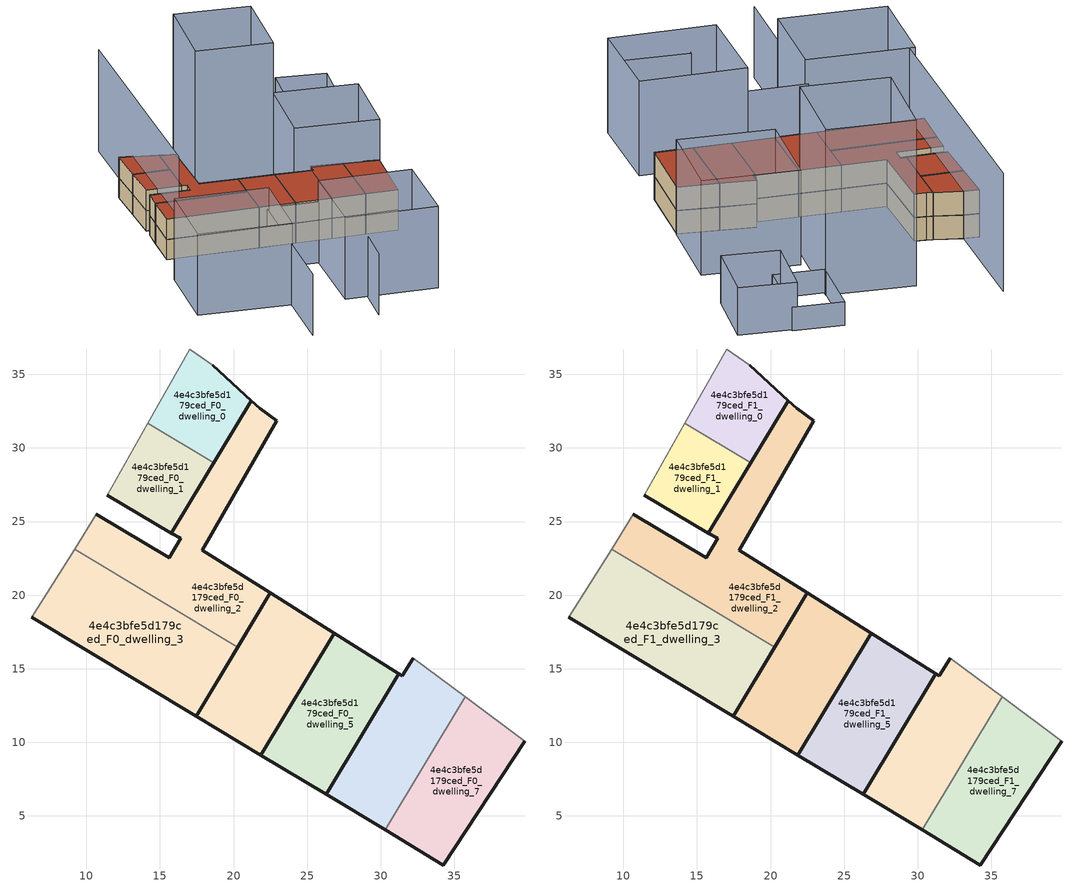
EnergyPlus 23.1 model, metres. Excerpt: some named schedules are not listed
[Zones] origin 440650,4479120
4e4c3bfe5d179ced_F0_dwelling_0
 floor ground (EU_floor_Construction): 18.66,29 21.19,33.22 18.58,35.63 17.03,36.73 14.19,31.69 z0
 wall outside (EU_wall_Construction): 18.58,35.63 21.19,33.22 18.66,29 z0:3
 wall adiabatic (EU_wall_Construction): 14.19,31.69 17.03,36.73 18.58,35.63 z0:3
 wall to 4e4c3bfe5d179ced_F0_dwelling_1 (EU_wall_Construction): 18.65,29 14.19,31.69 z0:3
4e4c3bfe5d179ced_F0_dwelling_1
 floor ground (EU_floor_Construction): 15.78,24.22 18.66,29 14.19,31.69 11.43,26.79 z0
 wall outside (EU_wall_Construction): 18.66,29 15.78,24.22 11.43,26.79 z0:3
 wall adiabatic (EU_wall_Construction): 11.43,26.79 14.19,31.69 z0:3
4e4c3bfe5d179ced_F0_dwelling_2
 floor ground (EU_floor_Construction): 20.27,16.46 22.49,20.16 17.88,23.05 22.95,31.86 21.77,32.69 21.19,33.22 15.78,24.22 16.41,23.85 15.62,22.54 10.68,25.49 9.19,23.12 z0; 21.85,9.14 26.83,17.42 22.49,20.16 17.46,11.78 z0
 wall outside (EU_wall_Construction): 10.68,25.49 15.62,22.54 16.41,23.85 15.78,24.22 21.19,33.22 21.77,32.69 22.95,31.86 17.88,23.05 22.49,20.16 20.27,16.46 z0:3
 wall adiabatic (EU_wall_Construction): 9.19,23.12 10.68,25.49 z0:3
 wall to 4e4c3bfe5d179ced_F0_dwelling_3 (EU_wall_Construction): 20.27,16.46 9.19,23.12 z0:3
4e4c3bfe5d179ced_F0_dwelling_3
 floor ground (EU_floor_Construction): 21.85,9.14 26.83,17.42 22.49,20.16 17.46,11.78 z0; 17.46,11.78 20.27,16.46 9.19,23.12 6.28,18.48 z0
 wall outside (EU_wall_Construction): 20.27,16.46 17.46,11.78 6.28,18.48 z0:3
 wall adiabatic (EU_wall_Construction): 6.28,18.48 9.19,23.12 z0:3
4e4c3bfe5d179ced_F0_dwelling_4
 floor ground (EU_floor_Construction): 20.27,16.46 22.49,20.16 17.88,23.05 22.95,31.86 21.77,32.69 21.19,33.22 15.78,24.22 16.41,23.85 15.62,22.54 10.68,25.49 9.19,23.12 z0; 21.85,9.14 26.83,17.42 22.49,20.16 17.46,11.78 z0; 17.46,11.78 20.27,16.46 9.19,23.12 6.28,18.48 z0
 wall outside (EU_wall_Construction): 26.83,17.42 21.85,9.14 17.46,11.78 22.49,20.16 26.84,17.42 z0:3
4e4c3bfe5d179ced_F0_dwelling_5
 floor ground (EU_floor_Construction): 26.3,6.46 31.22,14.66 26.84,17.42 21.85,9.14 z0
 wall outside (EU_wall_Construction): 26.84,17.42 31.22,14.66 / 31.23,14.66 26.3,6.46 21.85,9.14 26.83,17.42 z0:3
4e4c3bfe5d179ced_F0_dwelling_6
 floor ground (EU_floor_Construction): 30.29,4.06 35.73,13.09 32.2,15.72 31.47,14.51 31.22,14.66 26.3,6.46 z0
 wall outside (EU_wall_Construction): 30.29,4.06 26.3,6.46 31.23,14.66 / 31.22,14.66 31.47,14.51 32.2,15.72 z0:3
 wall adiabatic (EU_wall_Construction): 32.2,15.72 35.73,13.09 z0:3
 wall to 4e4c3bfe5d179ced_F0_dwelling_7 (EU_wall_Construction): 35.73,13.09 30.29,4.06 z0:3
4e4c3bfe5d179ced_F0_dwelling_7
 floor ground (EU_floor_Construction): 34.27,1.67 39.79,10.06 35.73,13.09 30.29,4.06 z0
 wall outside (EU_wall_Construction): 39.79,10.06 34.27,1.67 30.29,4.06 z0:3
 wall adiabatic (EU_wall_Construction): 35.73,13.09 39.79,10.06 z0:3
4e4c3bfe5d179ced_F1_dwelling_0
 floor to 4e4c3bfe5d179ced_F0_dwelling_0 (EU_floor_Construction): 18.65,29 21.19,33.22 18.58,35.63 17.02,36.73 14.19,31.69 z3
 wall outside (EU_wall_Construction): 18.58,35.63 21.19,33.22 18.66,29 z3:6
 wall adiabatic (EU_wall_Construction): 14.19,31.69 17.03,36.73 18.58,35.63 z3:6
 wall to 4e4c3bfe5d179ced_F1_dwelling_1 (EU_wall_Construction): 18.65,29 14.19,31.69 z3:6
 roof outside (EU_roof_Construction): 18.58,35.63 21.19,33.22 18.66,29 14.19,31.69 17.03,36.73 z6
4e4c3bfe5d179ced_F1_dwelling_1
 floor to 4e4c3bfe5d179ced_F0_dwelling_1 (EU_floor_Construction): 15.78,24.22 18.65,29 14.19,31.69 11.43,26.79 z3
 wall outside (EU_wall_Construction): 18.66,29 15.78,24.22 11.43,26.79 z3:6
 wall adiabatic (EU_wall_Construction): 11.43,26.79 14.19,31.69 z3:6
 roof outside (EU_roof_Construction): 18.66,29 15.78,24.22 11.43,26.79 14.19,31.69 z6
4e4c3bfe5d179ced_F1_dwelling_2
 floor outside (EU_floor_Construction): 20.27,16.46 22.49,20.16 17.88,23.05 22.95,31.86 21.77,32.69 21.19,33.22 15.78,24.22 16.41,23.85 15.62,22.54 10.68,25.49 9.19,23.12 z3; 21.85,9.14 26.83,17.42 22.49,20.16 17.46,11.78 z3
 wall outside (EU_wall_Construction): 10.68,25.49 15.62,22.54 16.41,23.85 15.78,24.22 21.19,33.22 21.77,32.69 22.95,31.86 17.88,23.05 22.49,20.16 20.27,16.46 z3:6
 wall adiabatic (EU_wall_Construction): 9.19,23.12 10.68,25.49 z3:6
 wall to 4e4c3bfe5d179ced_F1_dwelling_3 (EU_wall_Construction): 20.27,16.46 9.19,23.12 z3:6
 roof outside (EU_roof_Construction): 26.83,17.42 21.85,9.14 17.46,11.78 22.49,20.16 z6; 21.77,32.69 22.95,31.86 17.88,23.05 22.49,20.16 20.27,16.46 9.19,23.12 10.68,25.49 15.62,22.54 16.41,23.85 15.78,24.22 21.19,33.22 z6
4e4c3bfe5d179ced_F1_dwelling_3
 floor to 4e4c3bfe5d179ced_F0_dwelling_3 (EU_floor_Construction): 17.46,11.78 20.27,16.46 9.19,23.12 6.28,18.48 z3; 21.85,9.14 26.83,17.42 22.49,20.16 17.46,11.78 z3
 wall outside (EU_wall_Construction): 20.27,16.46 17.46,11.78 6.28,18.48 z3:6
 wall adiabatic (EU_wall_Construction): 6.28,18.48 9.19,23.12 z3:6
 roof outside (EU_roof_Construction): 20.27,16.46 17.46,11.78 6.28,18.48 9.19,23.12 z6; 26.83,17.42 21.85,9.14 17.46,11.78 22.49,20.16 z6
4e4c3bfe5d179ced_F1_dwelling_4
 floor outside (EU_floor_Construction): 17.46,11.78 20.27,16.46 9.19,23.12 6.28,18.48 z3
 floor to 4e4c3bfe5d179ced_F0_dwelling_4 (EU_floor_Construction): 21.85,9.14 26.83,17.42 22.49,20.16 17.46,11.78 z3; 20.27,16.46 22.49,20.16 17.88,23.05 22.95,31.86 21.77,32.69 21.19,33.22 15.78,24.22 16.41,23.85 15.62,22.54 10.68,25.49 9.19,23.12 z3
 wall outside (EU_wall_Construction): 26.83,17.42 21.85,9.14 17.46,11.78 22.49,20.16 26.84,17.42 z3:6
 roof outside (EU_roof_Construction): 21.77,32.69 22.95,31.86 17.88,23.05 22.49,20.16 20.27,16.46 9.19,23.12 10.68,25.49 15.62,22.54 16.41,23.85 15.78,24.22 21.19,33.22 z6; 26.83,17.42 21.85,9.14 17.46,11.78 22.49,20.16 z6; 20.27,16.46 17.46,11.78 6.28,18.48 9.19,23.12 z6
4e4c3bfe5d179ced_F1_dwelling_5
 floor to 4e4c3bfe5d179ced_F0_dwelling_5 (EU_floor_Construction): 26.3,6.46 31.22,14.66 26.83,17.42 21.85,9.14 z3
 wall outside (EU_wall_Construction): 26.84,17.42 31.22,14.66 / 31.23,14.66 26.3,6.46 21.85,9.14 26.83,17.42 z3:6
 roof outside (EU_roof_Construction): 31.22,14.66 26.3,6.46 21.85,9.14 26.84,17.42 z6
4e4c3bfe5d179ced_F1_dwelling_6
 floor to 4e4c3bfe5d179ced_F0_dwelling_6 (EU_floor_Construction): 30.29,4.06 35.73,13.09 32.2,15.72 31.47,14.51 31.22,14.66 26.3,6.46 z3
 wall outside (EU_wall_Construction): 30.29,4.06 26.3,6.46 31.23,14.66 / 31.22,14.66 31.47,14.51 32.2,15.72 z3:6
 wall adiabatic (EU_wall_Construction): 32.2,15.72 35.73,13.09 z3:6
 wall to 4e4c3bfe5d179ced_F1_dwelling_7 (EU_wall_Construction): 35.73,13.09 30.29,4.06 z3:6
 roof outside (EU_roof_Construction): 35.73,13.09 30.29,4.06 26.3,6.46 31.22,14.66 31.47,14.51 32.2,15.72 z6
4e4c3bfe5d179ced_F1_dwelling_7
 floor to 4e4c3bfe5d179ced_F0_dwelling_7 (EU_floor_Construction): 34.26,1.67 39.79,10.06 35.73,13.09 30.29,4.06 z3
 wall outside (EU_wall_Construction): 39.79,10.06 34.27,1.67 30.29,4.06 z3:6
 wall adiabatic (EU_wall_Construction): 35.73,13.09 39.79,10.06 z3:6
 roof outside (EU_roof_Construction): 39.79,10.06 34.27,1.67 30.29,4.06 35.73,13.09 z6
shading: 12.06,-14.67 15.66,-9.27 / 15.66,-9.27 23.56,-14.54 / 1.15,-12.47 13.04,6.53 / 13.04,6.53 19.33,2.59 z0:9; 23.94,-14.78 12.77,-7.94 / 12.77,-7.94 19.33,2.77 / 19.33,2.77 30.5,-4.06 / 30.5,-4.06 23.94,-14.78 / 13.17,6.25 6.7,-3.83 / 6.7,-3.83 -4.4,3.29 / -4.4,3.29 2.07,13.38 / 2.07,13.38 13.17,6.25 / 36.58,26.46 46.44,19.85 / 46.44,19.85 39.84,10.02 / 39.84,10.02 29.99,16.64 / 29.99,16.64 36.58,26.46 z0:12; 40.96,34.28 33.98,24.01 / 33.98,24.01 25.05,30.08 / 25.05,30.08 32.03,40.35 / 32.03,40.35 40.96,34.28 z0:21; 50.79,26.72 45.04,30.83 / 45.04,30.83 50.34,38.25 / 50.34,38.25 56.09,34.14 / 56.09,34.14 50.79,26.72 z0:6; 40.62,33.79 45.81,41.53 / 45.81,41.53 51,38.05 / 51,38.05 45.82,30.31 / 45.82,30.31 40.62,33.79 z0:3; 26.51,48.85 7.77,17.59 z0:15
[Building]
EU S2 Campaign: North Axis=0; Terrain=City; Solar Distribution=FullExterior
[Site:Location]
Madrid: Latitude=40.5; Longitude=-3.5; Time Zone=1; Elevation=609
[SizingPeriod:WeatherFileDays]
AnnualSizingPeriod: Begin Month=1; Begin Day of Month=1; End Month=12; End Day of Month=31; Day of Week for Start Day=Monday; Use Weather File Daylight Saving Period=No; Use Weather File Rain and Snow Indicators=No
[MATERIAL]
EU_InternalMass_Material: Roughness=MediumRough; Thickness=0.1; Conductivity=1; Density=1800; Specific Heat=900; Thermal Absorptance=0.9; Solar Absorptance=0.7; Visible Absorptance=0.7
[MATERIAL:NOMASS] Roughness=MediumRough; Thermal Absorptance=0.9; Solar Absorptance=0.7; Visible Absorptance=0.7
Name | Thermal Resistance
EU_wall_NoMass | 0.419739
EU_roof_NoMass | 0.352165
EU_floor_NoMass | 0.608284
[CONSTRUCTION]
EU_wall_Construction: EU_wall_NoMass
EU_roof_Construction: EU_roof_NoMass
EU_floor_Construction: EU_floor_NoMass
EU_InternalMass_Construction: EU_InternalMass_Material
[ZONE] Type=1; Multiplier=1; Ceiling Height=autocalculate; Floor Area=autocalculate; Part of Total Floor Area=Yes
Name | Volume
4e4c3bfe5d179ced_F0_dwelling_0 | 86.2273
4e4c3bfe5d179ced_F1_dwelling_0 | 86.2269
4e4c3bfe5d179ced_F0_dwelling_1; 4e4c3bfe5d179ced_F1_dwelling_1 | 86.2379
4e4c3bfe5d179ced_F0_dwelling_2; 4e4c3bfe5d179ced_F1_dwelling_2 | 362.663
4e4c3bfe5d179ced_F0_dwelling_3; 4e4c3bfe5d179ced_F1_dwelling_3 | 362.639
4e4c3bfe5d179ced_F0_dwelling_4; 4e4c3bfe5d179ced_F1_dwelling_4 | 575.661
4e4c3bfe5d179ced_F0_dwelling_5; 4e4c3bfe5d179ced_F1_dwelling_5 | 149.628
4e4c3bfe5d179ced_F0_dwelling_6 | 149.616
4e4c3bfe5d179ced_F1_dwelling_6 | 149.615
4e4c3bfe5d179ced_F0_dwelling_7; 4e4c3bfe5d179ced_F1_dwelling_7 | 149.613
[INTERNALMASS] Construction=EU_InternalMass_Construction
Name | Zone or ZoneList | Surface Area
4e4c3bfe5d179ced_F0_dwelling_0_EU_InternalMass | 4e4c3bfe5d179ced_F0_dwelling_0 | 28.7424
4e4c3bfe5d179ced_F0_dwelling_1_EU_InternalMass | 4e4c3bfe5d179ced_F0_dwelling_1 | 28.7457
4e4c3bfe5d179ced_F0_dwelling_2_EU_InternalMass | 4e4c3bfe5d179ced_F0_dwelling_2 | 71.0078
4e4c3bfe5d179ced_F0_dwelling_3_EU_InternalMass | 4e4c3bfe5d179ced_F0_dwelling_3 | 70.9969
4e4c3bfe5d179ced_F0_dwelling_4_EU_InternalMass | 4e4c3bfe5d179ced_F0_dwelling_4 | 49.8747
4e4c3bfe5d179ced_F0_dwelling_5_EU_InternalMass | 4e4c3bfe5d179ced_F0_dwelling_5 | 49.876
4e4c3bfe5d179ced_F0_dwelling_6_EU_InternalMass | 4e4c3bfe5d179ced_F0_dwelling_6 | 49.8718
4e4c3bfe5d179ced_F0_dwelling_7_EU_InternalMass | 4e4c3bfe5d179ced_F0_dwelling_7 | 49.8712
4e4c3bfe5d179ced_F1_dwelling_0_EU_InternalMass | 4e4c3bfe5d179ced_F1_dwelling_0 | 28.7424
4e4c3bfe5d179ced_F1_dwelling_1_EU_InternalMass | 4e4c3bfe5d179ced_F1_dwelling_1 | 28.7457
4e4c3bfe5d179ced_F1_dwelling_2_EU_InternalMass | 4e4c3bfe5d179ced_F1_dwelling_2 | 71.0078
4e4c3bfe5d179ced_F1_dwelling_3_EU_InternalMass | 4e4c3bfe5d179ced_F1_dwelling_3 | 70.9969
4e4c3bfe5d179ced_F1_dwelling_4_EU_InternalMass | 4e4c3bfe5d179ced_F1_dwelling_4 | 49.8747
4e4c3bfe5d179ced_F1_dwelling_5_EU_InternalMass | 4e4c3bfe5d179ced_F1_dwelling_5 | 49.876
4e4c3bfe5d179ced_F1_dwelling_6_EU_InternalMass | 4e4c3bfe5d179ced_F1_dwelling_6 | 49.8718
4e4c3bfe5d179ced_F1_dwelling_7_EU_InternalMass | 4e4c3bfe5d179ced_F1_dwelling_7 | 49.8712
[OTHEREQUIPMENT] Fuel Type=Electricity; Design Level Calculation Method=Watts/Area; Power per Zone Floor Area=1; Fraction Latent=0; Fraction Radiant=0; Fraction Lost=0; Carbon Dioxide Generation Rate=0; EndUse Subcategory=EU_Step8_InternalGains
Name | Zone or ZoneList or Space or SpaceList | Schedule
EU_Step8_InternalGain_4e4c3bfe5d179ced_F0_dwelling_0_f000 | 4e4c3bfe5d179ced_F0_dwelling_0 | EU_Step8_GainSchedule_4e4c3bfe5d179ced_F0_dwelling_0_f000
EU_Step8_InternalGain_4e4c3bfe5d179ced_F0_dwelling_1_f000 | 4e4c3bfe5d179ced_F0_dwelling_1 | EU_Step8_GainSchedule_4e4c3bfe5d179ced_F0_dwelling_1_f000
EU_Step8_InternalGain_4e4c3bfe5d179ced_F0_dwelling_2_f000 | 4e4c3bfe5d179ced_F0_dwelling_2 | EU_Step8_GainSchedule_4e4c3bfe5d179ced_F0_dwelling_2_f000
EU_Step8_InternalGain_4e4c3bfe5d179ced_F0_dwelling_3_f000 | 4e4c3bfe5d179ced_F0_dwelling_3 | EU_Step8_GainSchedule_4e4c3bfe5d179ced_F0_dwelling_3_f000
EU_Step8_InternalGain_4e4c3bfe5d179ced_F0_dwelling_4_f000 | 4e4c3bfe5d179ced_F0_dwelling_4 | EU_Step8_GainSchedule_4e4c3bfe5d179ced_F0_dwelling_4_f000
EU_Step8_InternalGain_4e4c3bfe5d179ced_F0_dwelling_5_f000 | 4e4c3bfe5d179ced_F0_dwelling_5 | EU_Step8_GainSchedule_4e4c3bfe5d179ced_F0_dwelling_5_f000
EU_Step8_InternalGain_4e4c3bfe5d179ced_F0_dwelling_6_f000 | 4e4c3bfe5d179ced_F0_dwelling_6 | EU_Step8_GainSchedule_4e4c3bfe5d179ced_F0_dwelling_6_f000
EU_Step8_InternalGain_4e4c3bfe5d179ced_F0_dwelling_7_f000 | 4e4c3bfe5d179ced_F0_dwelling_7 | EU_Step8_GainSchedule_4e4c3bfe5d179ced_F0_dwelling_7_f000
EU_Step8_InternalGain_4e4c3bfe5d179ced_F1_dwelling_0_f000 | 4e4c3bfe5d179ced_F1_dwelling_0 | EU_Step8_GainSchedule_4e4c3bfe5d179ced_F1_dwelling_0_f000
EU_Step8_InternalGain_4e4c3bfe5d179ced_F1_dwelling_1_f000 | 4e4c3bfe5d179ced_F1_dwelling_1 | EU_Step8_GainSchedule_4e4c3bfe5d179ced_F1_dwelling_1_f000
EU_Step8_InternalGain_4e4c3bfe5d179ced_F1_dwelling_2_f000 | 4e4c3bfe5d179ced_F1_dwelling_2 | EU_Step8_GainSchedule_4e4c3bfe5d179ced_F1_dwelling_2_f000
EU_Step8_InternalGain_4e4c3bfe5d179ced_F1_dwelling_3_f000 | 4e4c3bfe5d179ced_F1_dwelling_3 | EU_Step8_GainSchedule_4e4c3bfe5d179ced_F1_dwelling_3_f000
EU_Step8_InternalGain_4e4c3bfe5d179ced_F1_dwelling_4_f000 | 4e4c3bfe5d179ced_F1_dwelling_4 | EU_Step8_GainSchedule_4e4c3bfe5d179ced_F1_dwelling_4_f000
EU_Step8_InternalGain_4e4c3bfe5d179ced_F1_dwelling_5_f000 | 4e4c3bfe5d179ced_F1_dwelling_5 | EU_Step8_GainSchedule_4e4c3bfe5d179ced_F1_dwelling_5_f000
EU_Step8_InternalGain_4e4c3bfe5d179ced_F1_dwelling_6_f000 | 4e4c3bfe5d179ced_F1_dwelling_6 | EU_Step8_GainSchedule_4e4c3bfe5d179ced_F1_dwelling_6_f000
EU_Step8_InternalGain_4e4c3bfe5d179ced_F1_dwelling_7_f000 | 4e4c3bfe5d179ced_F1_dwelling_7 | EU_Step8_GainSchedule_4e4c3bfe5d179ced_F1_dwelling_7_f000
[ZONEVENTILATION:DESIGNFLOWRATE] Schedule=EU_AlwaysOn; Design Flow Rate Calculation Method=AirChanges/Hour; Air Changes per Hour=0.703302; Ventilation Type=Natural; Fan Pressure Rise=0; Fan Total Efficiency=1; Constant Term Coefficient=1; Temperature Term Coefficient=0; Velocity Term Coefficient=0; Velocity Squared Term Coefficient=0; Minimum Indoor Temperature=-100; Maximum Indoor Temperature=100; Delta Temperature=-100; Minimum Outdoor Temperature=-100; Maximum Outdoor Temperature=100; Maximum Wind Speed=40
Name | Zone or ZoneList or Space or SpaceList
EU_ConstantAir_4e4c3bfe5d179ced_F0_dwelling_0 | 4e4c3bfe5d179ced_F0_dwelling_0
EU_ConstantAir_4e4c3bfe5d179ced_F0_dwelling_1 | 4e4c3bfe5d179ced_F0_dwelling_1
EU_ConstantAir_4e4c3bfe5d179ced_F0_dwelling_2 | 4e4c3bfe5d179ced_F0_dwelling_2
EU_ConstantAir_4e4c3bfe5d179ced_F0_dwelling_3 | 4e4c3bfe5d179ced_F0_dwelling_3
EU_ConstantAir_4e4c3bfe5d179ced_F0_dwelling_4 | 4e4c3bfe5d179ced_F0_dwelling_4
EU_ConstantAir_4e4c3bfe5d179ced_F0_dwelling_5 | 4e4c3bfe5d179ced_F0_dwelling_5
EU_ConstantAir_4e4c3bfe5d179ced_F0_dwelling_6 | 4e4c3bfe5d179ced_F0_dwelling_6
EU_ConstantAir_4e4c3bfe5d179ced_F0_dwelling_7 | 4e4c3bfe5d179ced_F0_dwelling_7
EU_ConstantAir_4e4c3bfe5d179ced_F1_dwelling_0 | 4e4c3bfe5d179ced_F1_dwelling_0
EU_ConstantAir_4e4c3bfe5d179ced_F1_dwelling_1 | 4e4c3bfe5d179ced_F1_dwelling_1
EU_ConstantAir_4e4c3bfe5d179ced_F1_dwelling_2 | 4e4c3bfe5d179ced_F1_dwelling_2
EU_ConstantAir_4e4c3bfe5d179ced_F1_dwelling_3 | 4e4c3bfe5d179ced_F1_dwelling_3
EU_ConstantAir_4e4c3bfe5d179ced_F1_dwelling_4 | 4e4c3bfe5d179ced_F1_dwelling_4
EU_ConstantAir_4e4c3bfe5d179ced_F1_dwelling_5 | 4e4c3bfe5d179ced_F1_dwelling_5
EU_ConstantAir_4e4c3bfe5d179ced_F1_dwelling_6 | 4e4c3bfe5d179ced_F1_dwelling_6
EU_ConstantAir_4e4c3bfe5d179ced_F1_dwelling_7 | 4e4c3bfe5d179ced_F1_dwelling_7
[HVACTEMPLATE:THERMOSTAT] Constant Heating Setpoint=20; Constant Cooling Setpoint=50
EU_HeatOnly_4e4c3bfe5d179ced_F0_dwelling_0; EU_HeatOnly_4e4c3bfe5d179ced_F0_dwelling_1; EU_HeatOnly_4e4c3bfe5d179ced_F0_dwelling_2; EU_HeatOnly_4e4c3bfe5d179ced_F0_dwelling_3; EU_HeatOnly_4e4c3bfe5d179ced_F0_dwelling_4; EU_HeatOnly_4e4c3bfe5d179ced_F0_dwelling_5; EU_HeatOnly_4e4c3bfe5d179ced_F0_dwelling_6; EU_HeatOnly_4e4c3bfe5d179ced_F0_dwelling_7; EU_HeatOnly_4e4c3bfe5d179ced_F1_dwelling_0; EU_HeatOnly_4e4c3bfe5d179ced_F1_dwelling_1; EU_HeatOnly_4e4c3bfe5d179ced_F1_dwelling_2; EU_HeatOnly_4e4c3bfe5d179ced_F1_dwelling_3; EU_HeatOnly_4e4c3bfe5d179ced_F1_dwelling_4; EU_HeatOnly_4e4c3bfe5d179ced_F1_dwelling_5; EU_HeatOnly_4e4c3bfe5d179ced_F1_dwelling_6; EU_HeatOnly_4e4c3bfe5d179ced_F1_dwelling_7
[HVACTEMPLATE:ZONE:IDEALLOADSAIRSYSTEM] System Availability Schedule=EU_AlwaysOn; Maximum Heating Supply Air Temperature=50; Minimum Cooling Supply Air Temperature=13; Maximum Heating Supply Air Humidity Ratio=0.0156; Minimum Cooling Supply Air Humidity Ratio=0.0077; Heating Limit=NoLimit; Cooling Limit=NoLimit; Heating Availability Schedule=EU_AlwaysOn; Cooling Availability Schedule=EU_CoolingOff; Dehumidification Control Type=ConstantSensibleHeatRatio; Cooling Sensible Heat Ratio=0.7; Dehumidification Setpoint=60; Humidification Control Type=None; Humidification Setpoint=30; Outdoor Air Method=None; Outdoor Air Flow Rate per Person=0.00944; Outdoor Air Flow Rate per Zone Floor Area=0; Outdoor Air Flow Rate per Zone=0; Demand Controlled Ventilation Type=None; Outdoor Air Economizer Type=NoEconomizer; Heat Recovery Type=None; Sensible Heat Recovery Effectiveness=0.7; Latent Heat Recovery Effectiveness=0.65
Name | Template Thermostat
4e4c3bfe5d179ced_F0_dwelling_0 | EU_HeatOnly_4e4c3bfe5d179ced_F0_dwelling_0
4e4c3bfe5d179ced_F0_dwelling_1 | EU_HeatOnly_4e4c3bfe5d179ced_F0_dwelling_1
4e4c3bfe5d179ced_F0_dwelling_2 | EU_HeatOnly_4e4c3bfe5d179ced_F0_dwelling_2
4e4c3bfe5d179ced_F0_dwelling_3 | EU_HeatOnly_4e4c3bfe5d179ced_F0_dwelling_3
4e4c3bfe5d179ced_F0_dwelling_4 | EU_HeatOnly_4e4c3bfe5d179ced_F0_dwelling_4
4e4c3bfe5d179ced_F0_dwelling_5 | EU_HeatOnly_4e4c3bfe5d179ced_F0_dwelling_5
4e4c3bfe5d179ced_F0_dwelling_6 | EU_HeatOnly_4e4c3bfe5d179ced_F0_dwelling_6
4e4c3bfe5d179ced_F0_dwelling_7 | EU_HeatOnly_4e4c3bfe5d179ced_F0_dwelling_7
4e4c3bfe5d179ced_F1_dwelling_0 | EU_HeatOnly_4e4c3bfe5d179ced_F1_dwelling_0
4e4c3bfe5d179ced_F1_dwelling_1 | EU_HeatOnly_4e4c3bfe5d179ced_F1_dwelling_1
4e4c3bfe5d179ced_F1_dwelling_2 | EU_HeatOnly_4e4c3bfe5d179ced_F1_dwelling_2
4e4c3bfe5d179ced_F1_dwelling_3 | EU_HeatOnly_4e4c3bfe5d179ced_F1_dwelling_3
